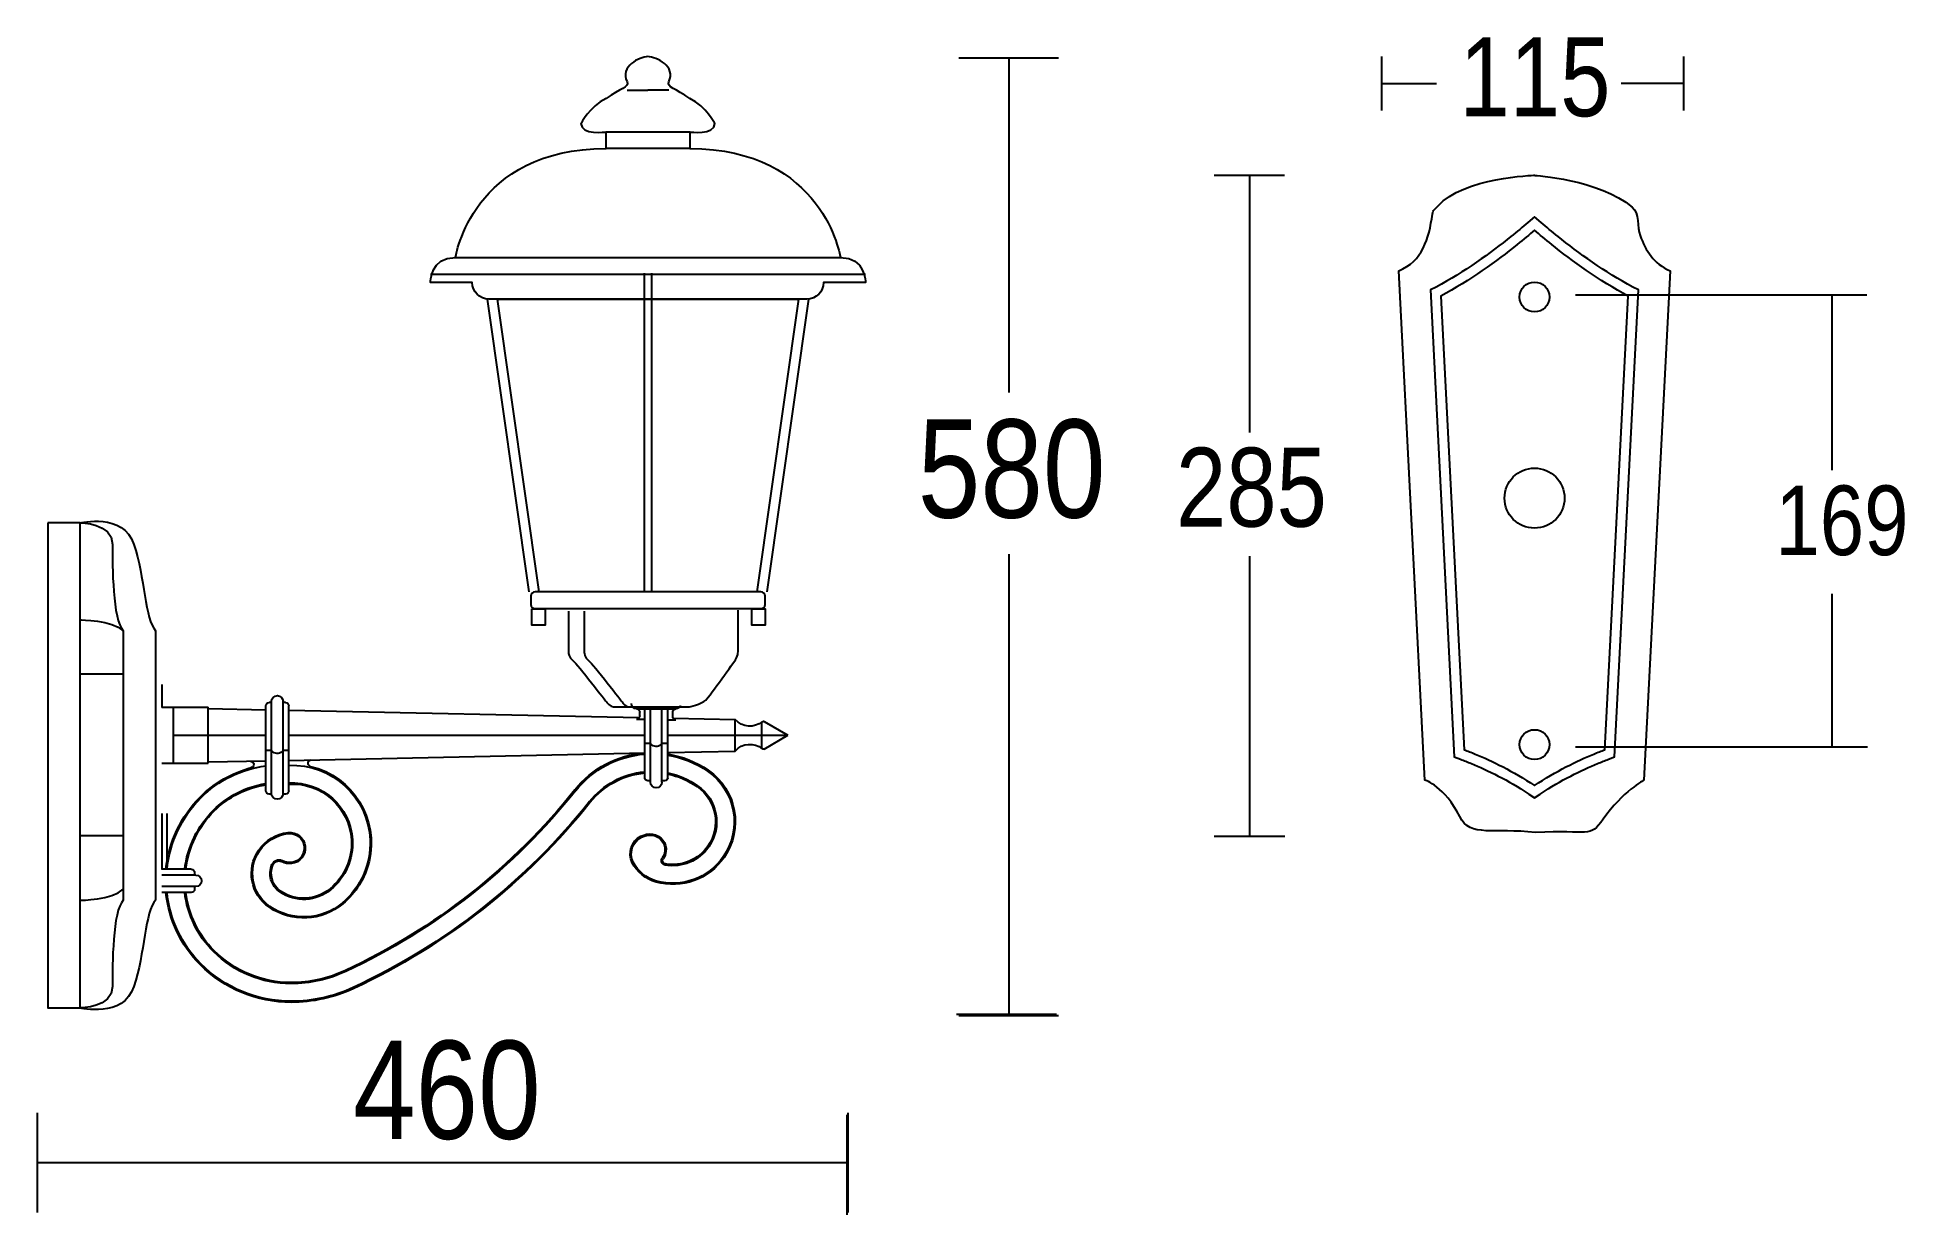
# Model space of a CAD drawing. Extents: x 0 to 170, y 0 to 107.
import ezdxf

# ---------------------------------------------------------------- set-up
doc = ezdxf.new("R2010")
doc.units = 0
doc.layers.add('LIVELLO_1', color=160, linetype='Continuous')
doc.styles.add('STD', font='txt')

# ---------------------------------------------------------------- blocks, each defined once
blk = doc.blocks.new('AI9-BLK1')
at = {"layer": 'LIVELLO_1', "color": 7}
for p, q in [((-0.93, 51.16), (8.15, 51.16)), ((3.61, 51.16), (3.61, 20.71)), ((37.55, 46.38), (37.55, 51.28)), ((65.02, 51.28), (65.02, 46.38)), ((-31.13, 48.24), (-29.23, 48.24)), ((-27.32, 48.24), (-29.23, 48.24)), ((37.55, 48.83), (42.53, 48.83)), ((65.02, 48.83), (59.34, 48.83)), ((22.31, 40.48), (28.69, 40.48)), ((25.53, 40.48), (25.53, 17.07)), ((-46.74, 33.01), (-11.71, 33.01)), ((-49.02, 31.49), (-9.43, 31.49)), ((-29.56, 31.58), (-29.56, 2.55)), ((-28.89, 31.58), (-28.89, 2.55)), ((-40.04, 2.55), (-43.84, 29.2)), ((-14.61, 29.2), (-18.42, 2.55)), ((55.18, 29.6), (81.7, 29.6)), ((78.53, 29.6), (78.53, 13.65)), ((3.61, 5.99), (3.61, -36.02)), ((25.53, 5.8), (25.53, -19.69)), ((78.53, 2.38), (78.53, -11.54)), ((-80.9, -4.9), (-76.97, -4.9)), ((-73.45, -5.87), (-73.45, -7.97)), ((-73.45, -7.94), (-69.25, -7.94)), ((-72.4, -13.04), (-72.4, -7.94)), ((-69.25, -13.04), (-69.25, -7.94)), ((-69.25, -8.06), (-64, -8.17)), ((-64, -15.55), (-64, -7.82)), ((-63.48, -7.52), (-63.7, -7.52)), ((-63.48, -15.8), (-63.48, -7.41)), ((-62.43, -15.8), (-62.43, -7.41)), ((-62.2, -7.52), (-62.43, -7.52)), ((-61.9, -15.55), (-61.9, -7.82)), ((-61.9, -8.21), (-30.01, -8.88)), ((-30.25, -8.09), (-26.65, -8.09)), ((-29.97, -8.72), (-29.97, -8.4)), ((-29.52, -14.36), (-29.52, -8.09)), ((-28.99, -14.76), (-28.99, -8.09)), ((-27.95, -14.76), (-27.95, -8.09)), ((-27.42, -14.36), (-27.42, -8.09)), ((-26.97, -8.8), (-26.97, -8.4)), ((-30.28, -9.02), (-29.52, -9.04)), ((-27.42, -9.08), (-26.68, -9.1)), ((-26.93, -8.94), (-21.28, -9.06)), ((-21.28, -11.93), (-21.28, -9.06)), ((-18.87, -11.62), (-18.87, -9.37)), ((-18.65, -9.24), (-16.48, -10.49)), ((-72.4, -10.49), (-64, -10.49)), ((-63.48, -11.89), (-64, -11.89)), ((-61.9, -11.89), (-62.43, -11.89)), ((-61.9, -10.49), (-29.52, -10.49)), ((-28.99, -11.25), (-29.52, -11.25)), ((-27.42, -11.25), (-27.95, -11.25)), ((-27.42, -10.49), (-16.48, -10.49)), ((-18.65, -11.75), (-16.48, -10.49)), ((55.18, -11.54), (81.75, -11.54)), ((-73.45, -13.04), (-69.25, -13.04)), ((-69.25, -12.93), (-64, -12.82)), ((-61.9, -12.78), (-29.52, -12.1)), ((-27.42, -12.06), (-21.28, -11.93)), ((-28.99, -14.65), (-29.22, -14.65)), ((-27.72, -14.65), (-27.95, -14.65)), ((-63.48, -15.86), (-63.7, -15.86)), ((-62.2, -15.86), (-62.43, -15.86)), ((-73.45, -17.63), (-73.45, -22.73)), ((-73, -17.63), (-73, -22.73)), ((-80.9, -19.62), (-76.97, -19.62)), ((22.31, -19.69), (28.75, -19.69)), ((-70.78, -22.7), (-73.45, -22.7)), ((-70.37, -23.23), (-73.45, -23.23)), ((-70.48, -23), (-70.48, -23.23)), ((-70.37, -24.27), (-73.45, -24.27)), ((-70.78, -24.8), (-73.45, -24.8)), ((-70.48, -24.27), (-70.48, -24.5)), ((-1.13, -35.9), (7.95, -35.9)), ((-0.93, -36), (8.15, -36)), ((-84.79, -53.94), (-84.79, -44.86)), ((-11.1, -54.14), (-11.1, -45.06)), ((-11, -53.94), (-11, -44.86)), ((-84.79, -49.4), (-57.69, -49.4)), ((-68.02, -49.4), (-10.98, -49.4))]:
    blk.add_line(p, q, dxfattribs=at)
for points in [[(-33.03, 44.43), (-25.42, 44.43), (-25.42, 42.91), (-33.03, 42.91)], [(-83.84, 8.84), (-83.84, -35.32), (-80.9, -35.32), (-80.9, 8.84)], [(-39.79, 1), (-38.58, 1), (-38.58, -0.47), (-39.79, -0.47)], [(-19.78, 1), (-18.57, 1), (-18.57, -0.47), (-19.78, -0.47)]]:
    blk.add_lwpolyline(points, close=True, dxfattribs=at)
blk.add_lwpolyline([(-39.12, 2.55), (-42.93, 29.2), (-15.52, 29.2), (-19.33, 2.55)], dxfattribs=at)
for centre, radius in [((51.46, 29.4), 1.36), ((51.46, 11.09), 2.73), ((51.46, -11.35), 1.36)]:
    blk.add_circle(centre, radius, dxfattribs=at)
for points, knots in [([(-29.23, 51.28), (-29.99, 51.28), (-31.81, 50.36), (-31.13, 49), (-30.88, 48.5), (-31.77, 48.38), (-33.03, 47.48), (-34.56, 46.71), (-35.32, 45.19), (-35.32, 45.19), (-35.32, 44.11), (-33.03, 44.43), (-33.03, 44.43)], [0, 0, 0, 0, 1, 1, 1, 2, 2, 2, 3, 3, 3, 4, 4, 4, 4]), ([(-25.42, 44.43), (-25.42, 44.43), (-23.14, 44.11), (-23.14, 45.19), (-23.14, 45.19), (-23.9, 46.71), (-25.42, 47.48), (-26.68, 48.38), (-27.57, 48.5), (-27.32, 49), (-26.64, 50.36), (-28.46, 51.28), (-29.23, 51.28)], [0, 0, 0, 0, 1, 1, 1, 2, 2, 2, 3, 3, 3, 4, 4, 4, 4]), ([(-25.42, 42.91), (-13.24, 42.91), (-11.71, 33.01), (-11.71, 33.01), (-9.43, 33.01), (-9.43, 30.73), (-9.43, 30.73), (-9.43, 30.73), (-13.24, 30.73), (-13.24, 30.73), (-13.24, 29.89), (-13.92, 29.2), (-14.76, 29.2), (-14.76, 29.2), (-43.69, 29.2), (-43.69, 29.2), (-44.53, 29.2), (-45.21, 29.89), (-45.21, 30.73), (-45.21, 30.73), (-49.02, 30.73), (-49.02, 30.73), (-49.02, 30.73), (-49.02, 33.01), (-46.74, 33.01), (-46.74, 33.01), (-45.21, 42.91), (-33.03, 42.91)], [0, 0, 0, 0, 1, 1, 1, 2, 2, 2, 3, 3, 3, 4, 4, 4, 5, 5, 5, 6, 6, 6, 7, 7, 7, 8, 8, 8, 9, 9, 9, 9]), ([(51.54, -19.35), (56.47, -19.08), (56.47, -19.91), (57.71, -18.14), (59.48, -15.61), (61.42, -14.58), (61.42, -14.58), (61.42, -14.58), (63.81, 31.78), (63.81, 31.78), (62.27, 32.41), (61.6, 33.62), (61.07, 34.99), (60.77, 35.78), (61.03, 37.01), (60.35, 37.59), (57.35, 40.12), (51.45, 40.48), (51.45, 40.48), (51.45, 40.48), (44.99, 40.31), (42.67, 37.68), (42.31, 37.28), (42.25, 37.44), (42.17, 36.93), (41.85, 34.71), (41.26, 32.66), (39.1, 31.78), (39.1, 31.78), (41.49, -14.58), (41.49, -14.58), (41.49, -14.58), (43.31, -15.18), (44.65, -17.9), (45.59, -19.84), (47.78, -18.9), (51.54, -19.35)], [0, 0, 0, 0, 1, 1, 1, 2, 2, 2, 3, 3, 3, 4, 4, 4, 5, 5, 5, 6, 6, 6, 7, 7, 7, 8, 8, 8, 9, 9, 9, 10, 10, 10, 11, 11, 11, 12, 12, 12, 12]), ([(44.73, -12.68), (44.73, -12.68), (44.16, -12.47), (44.16, -12.47), (44.16, -12.47), (41.98, 30.04), (41.98, 30.04), (41.98, 30.04), (42.5, 30.31), (42.5, 30.31), (45.07, 31.68), (47.47, 33.43), (49.31, 34.9), (49.87, 35.35), (50.38, 35.78), (50.85, 36.18), (50.85, 36.18), (51.45, 36.7), (51.45, 36.7), (51.45, 36.7), (52.06, 36.18), (52.06, 36.18), (52.53, 35.78), (53.04, 35.35), (53.6, 34.9), (55.44, 33.43), (57.84, 31.68), (60.41, 30.31), (60.41, 30.31), (60.93, 30.04), (60.93, 30.04), (60.93, 30.04), (58.75, -12.47), (58.75, -12.47), (58.75, -12.47), (58.18, -12.68), (58.18, -12.68), (57.87, -12.8), (57.55, -12.92), (57.2, -13.07), (55.72, -13.68), (53.89, -14.57), (51.97, -15.85), (51.97, -15.85), (51.46, -16.2), (51.46, -16.2), (51.46, -16.2), (50.94, -15.85), (50.94, -15.85), (49.03, -14.57), (47.19, -13.68), (45.71, -13.07), (45.37, -12.92), (45.04, -12.8), (44.73, -12.68)], [0, 0, 0, 0, 1, 1, 1, 2, 2, 2, 3, 3, 3, 4, 4, 4, 5, 5, 5, 6, 6, 6, 7, 7, 7, 8, 8, 8, 9, 9, 9, 10, 10, 10, 11, 11, 11, 12, 12, 12, 13, 13, 13, 14, 14, 14, 15, 15, 15, 16, 16, 16, 17, 17, 17, 18, 18, 18, 18]), ([(46.06, -12.21), (45.71, -12.06), (45.37, -11.93), (45.06, -11.81), (45.06, -11.81), (42.93, 29.49), (42.93, 29.49), (45.58, 30.9), (48.03, 32.68), (49.89, 34.18), (50.46, 34.63), (50.98, 35.07), (51.45, 35.48), (51.93, 35.07), (52.46, 34.63), (53.02, 34.18), (54.88, 32.68), (57.33, 30.9), (59.98, 29.49), (59.98, 29.49), (57.85, -11.81), (57.85, -11.81), (57.54, -11.93), (57.2, -12.06), (56.85, -12.21), (55.32, -12.84), (53.43, -13.76), (51.46, -15.08), (49.48, -13.76), (47.59, -12.84), (46.06, -12.21)], [0, 0, 0, 0, 1, 1, 1, 2, 2, 2, 3, 3, 3, 4, 4, 4, 5, 5, 5, 6, 6, 6, 7, 7, 7, 8, 8, 8, 9, 9, 9, 10, 10, 10, 10]), ([(-80.9, 8.84), (-80.9, 8.84), (-76.97, 9.82), (-76, 6.88), (-75.01, 3.93), (-75.01, 0.01), (-74.03, -0.98), (-74.03, -0.98), (-74.03, -14.71), (-74.03, -14.71), (-74.03, -14.71), (-74.03, -25.51), (-74.03, -25.51), (-75.01, -26.49), (-75.01, -30.41), (-76, -33.36), (-76.97, -36.3), (-80.9, -35.32), (-80.9, -35.32)], [0, 0, 0, 0, 1, 1, 1, 2, 2, 2, 3, 3, 3, 4, 4, 4, 5, 5, 5, 6, 6, 6, 6]), ([(-80.9, 8.84), (-80.9, 8.84), (-77.96, 8.84), (-77.96, 6.88), (-77.96, 4.91), (-77.96, 0.01), (-76.97, -0.98), (-76.97, -0.98), (-76.97, -11.77), (-76.97, -11.77), (-76.97, -11.77), (-76.97, -25.51), (-76.97, -25.51), (-77.96, -26.49), (-77.96, -31.39), (-77.96, -33.36), (-77.96, -35.32), (-80.9, -35.32), (-80.9, -35.32)], [0, 0, 0, 0, 1, 1, 1, 2, 2, 2, 3, 3, 3, 4, 4, 4, 5, 5, 5, 6, 6, 6, 6]), ([(-39.5, 2.55), (-39.5, 2.55), (-18.95, 2.55), (-18.95, 2.55), (-18.74, 2.55), (-18.57, 2.38), (-18.57, 2.17), (-18.57, 2.17), (-18.57, 1.41), (-18.57, 1.41), (-18.57, 1.2), (-18.74, 1.03), (-18.95, 1.03), (-18.95, 1.03), (-39.5, 1.03), (-39.5, 1.03), (-39.72, 1.03), (-39.88, 1.2), (-39.88, 1.41), (-39.88, 1.41), (-39.88, 2.17), (-39.88, 2.17), (-39.88, 2.38), (-39.72, 2.55), (-39.5, 2.55)], [0, 0, 0, 0, 1, 1, 1, 2, 2, 2, 3, 3, 3, 4, 4, 4, 5, 5, 5, 6, 6, 6, 7, 7, 7, 8, 8, 8, 8]), ([(-36.45, 0.79), (-36.45, 0.79), (-36.45, -3), (-36.45, -3), (-36.45, -3), (-36.45, -3.41), (-36.04, -3.71), (-35.63, -4.02), (-32.97, -7.5), (-32.97, -7.5), (-32.97, -7.5), (-32.67, -7.91), (-32.36, -7.91), (-32.36, -7.91), (-25.5, -7.91), (-25.5, -7.91), (-25.5, -7.91), (-24.38, -7.7), (-23.97, -7.29), (-23.56, -6.88), (-21.31, -3.71), (-21.31, -3.71), (-21.31, -3.71), (-21, -3.3), (-21, -2.79), (-21, -2.79), (-21, 0.89), (-21, 0.89)], [0, 0, 0, 0, 1, 1, 1, 2, 2, 2, 3, 3, 3, 4, 4, 4, 5, 5, 5, 6, 6, 6, 7, 7, 7, 8, 8, 8, 9, 9, 9, 9]), ([(-35.02, 0.79), (-35.02, 0.79), (-35.02, -3), (-35.02, -3), (-35.02, -3), (-35.02, -3.41), (-34.61, -3.71), (-34.2, -4.02), (-31.54, -7.5), (-31.54, -7.5), (-31.54, -7.5), (-31.34, -7.91), (-30.93, -7.91), (-30.93, -7.91), (-25.5, -7.91), (-25.5, -7.91), (-25.5, -7.91), (-24.38, -7.7), (-23.97, -7.29), (-23.56, -6.88), (-21.31, -3.71), (-21.31, -3.71), (-21.31, -3.71), (-21, -3.3), (-21, -2.79), (-21, -2.79), (-21, 0.89), (-21, 0.89)], [0, 0, 0, 0, 1, 1, 1, 2, 2, 2, 3, 3, 3, 4, 4, 4, 5, 5, 5, 6, 6, 6, 7, 7, 7, 8, 8, 8, 9, 9, 9, 9]), ([(-63.48, -7.41), (-63.48, -7.13), (-63.24, -6.89), (-62.95, -6.89), (-62.66, -6.89), (-62.43, -7.13), (-62.43, -7.41)], [0, 0, 0, 0, 1, 1, 1, 2, 2, 2, 2]), ([(-29.97, -8.72), (-29.97, -8.89), (-30.1, -9.02), (-30.27, -9.02), (-30.27, -9.02), (-30.28, -9.02), (-30.28, -9.02)], [0, 0, 0, 0, 1, 1, 1, 2, 2, 2, 2]), ([(-18.87, -9.37), (-18.87, -9.29), (-18.81, -9.22), (-18.72, -9.22), (-18.7, -9.22), (-18.67, -9.22), (-18.65, -9.24)], [0, 0, 0, 0, 1, 1, 1, 2, 2, 2, 2]), ([(-62.43, -11.89), (-62.65, -12.18), (-63.06, -12.23), (-63.35, -12.02), (-63.4, -11.98), (-63.44, -11.94), (-63.48, -11.89)], [0, 0, 0, 0, 1, 1, 1, 2, 2, 2, 2]), ([(-27.95, -11.25), (-28.17, -11.54), (-28.58, -11.6), (-28.87, -11.38), (-28.92, -11.35), (-28.96, -11.3), (-28.99, -11.25)], [0, 0, 0, 0, 1, 1, 1, 2, 2, 2, 2]), ([(-18.65, -11.75), (-18.72, -11.79), (-18.81, -11.77), (-18.85, -11.69), (-18.87, -11.67), (-18.87, -11.64), (-18.87, -11.62)], [0, 0, 0, 0, 1, 1, 1, 2, 2, 2, 2]), ([(-65.41, -12.85), (-65.24, -12.85), (-65.1, -12.98), (-65.1, -13.14), (-65.1, -13.28), (-65.19, -13.4), (-65.32, -13.44)], [0, 0, 0, 0, 1, 1, 1, 2, 2, 2, 2]), ([(-61.9, -13.23), (-57.99, -13.07), (-54.68, -16.11), (-54.51, -20.03), (-54.42, -22.23), (-55.36, -24.35), (-57.05, -25.77)], [0, 0, 0, 0, 1, 1, 1, 2, 2, 2, 2]), ([(-59.93, -13.33), (-60.09, -13.29), (-60.18, -13.13), (-60.15, -12.97), (-60.11, -12.83), (-60, -12.74), (-59.86, -12.73)], [0, 0, 0, 0, 1, 1, 1, 2, 2, 2, 2]), ([(-59.93, -13.33), (-56.06, -14.25), (-53.68, -18.14), (-54.61, -22), (-54.97, -23.51), (-55.8, -24.85), (-56.99, -25.84)], [0, 0, 0, 0, 1, 1, 1, 2, 2, 2, 2]), ([(-61.91, -14.84), (-58.88, -14.67), (-56.28, -16.99), (-56.11, -20.02), (-56.02, -21.75), (-56.75, -23.43), (-58.08, -24.54), (-59.4, -25.65), (-61.3, -25.74), (-62.72, -24.76), (-63.53, -24.21), (-63.83, -23.16), (-63.44, -22.26), (-63.29, -21.91), (-62.88, -21.74), (-62.53, -21.89), (-62.5, -21.91), (-62.48, -21.91), (-62.47, -21.92)], [0, 0, 0, 0, 1, 1, 1, 2, 2, 2, 3, 3, 3, 4, 4, 4, 5, 5, 5, 6, 6, 6, 6]), ([(-61.9, -14.94), (-58.93, -14.77), (-56.38, -17.05), (-56.21, -20.03), (-56.12, -21.73), (-56.83, -23.37), (-58.14, -24.47)], [0, 0, 0, 0, 1, 1, 1, 2, 2, 2, 2]), ([(-27.95, -14.76), (-27.95, -15.06), (-28.18, -15.29), (-28.47, -15.29), (-28.76, -15.29), (-28.99, -15.06), (-28.99, -14.76)], [0, 0, 0, 0, 1, 1, 1, 2, 2, 2, 2]), ([(-23.73, -13.68), (-21.14, -15.48), (-20.5, -19.02), (-22.29, -21.61), (-23.66, -23.61), (-26.16, -24.51), (-28.49, -23.86)], [0, 0, 0, 0, 1, 1, 1, 2, 2, 2, 2]), ([(-23.79, -13.77), (-21.24, -15.53), (-20.61, -19.01), (-22.37, -21.56), (-23.72, -23.51), (-26.17, -24.4), (-28.46, -23.77)], [0, 0, 0, 0, 1, 1, 1, 2, 2, 2, 2]), ([(-24.7, -15.09), (-22.88, -16.34), (-22.43, -18.83), (-23.68, -20.65), (-24.57, -21.93), (-26.12, -22.58), (-27.66, -22.31), (-27.88, -22.27), (-28.02, -22.06), (-27.99, -21.85), (-27.97, -21.79), (-27.95, -21.73), (-27.92, -21.68)], [0, 0, 0, 0, 1, 1, 1, 2, 2, 2, 3, 3, 3, 4, 4, 4, 4]), ([(-24.75, -15.17), (-22.98, -16.39), (-22.54, -18.82), (-23.77, -20.59), (-24.63, -21.84), (-26.14, -22.47), (-27.64, -22.21)], [0, 0, 0, 0, 1, 1, 1, 2, 2, 2, 2]), ([(-35.8, -15.54), (-41.41, -22.57), (-48.57, -28.2), (-56.72, -32), (-58.28, -32.73), (-59.98, -33.11), (-61.7, -33.11), (-64.36, -33.11), (-66.9, -32.06), (-68.77, -30.18)], [0, 0, 0, 0, 1, 1, 1, 2, 2, 2, 3, 3, 3, 3]), ([(-62.43, -15.8), (-62.43, -16.09), (-62.66, -16.32), (-62.95, -16.32), (-63.24, -16.32), (-63.48, -16.09), (-63.48, -15.8)], [0, 0, 0, 0, 1, 1, 1, 2, 2, 2, 2]), ([(-63.68, -26.16), (-65.39, -24.99), (-65.82, -22.66), (-64.65, -20.95), (-64.04, -20.05), (-63.07, -19.47), (-61.99, -19.35)], [0, 0, 0, 0, 1, 1, 1, 2, 2, 2, 2]), ([(-63.63, -26.08), (-65.29, -24.94), (-65.71, -22.67), (-64.57, -21.01), (-63.97, -20.13), (-63.03, -19.57), (-61.98, -19.45)], [0, 0, 0, 0, 1, 1, 1, 2, 2, 2, 2]), ([(-61.99, -19.35), (-61.21, -19.26), (-60.5, -19.82), (-60.41, -20.6), (-60.32, -21.38), (-60.89, -22.09), (-61.67, -22.18), (-61.96, -22.21), (-62.26, -22.15), (-62.52, -22.01)], [0, 0, 0, 0, 1, 1, 1, 2, 2, 2, 3, 3, 3, 3]), ([(-61.98, -19.45), (-61.25, -19.36), (-60.59, -19.89), (-60.51, -20.61), (-60.43, -21.34), (-60.95, -22), (-61.68, -22.08), (-61.95, -22.11), (-62.22, -22.06), (-62.47, -21.92)], [0, 0, 0, 0, 1, 1, 1, 2, 2, 2, 3, 3, 3, 3]), ([(-28.49, -23.86), (-29.42, -23.6), (-30.21, -22.96), (-30.65, -22.1), (-31.09, -21.21), (-30.74, -20.13), (-29.86, -19.68), (-29.54, -19.52), (-29.18, -19.45), (-28.82, -19.5)], [0, 0, 0, 0, 1, 1, 1, 2, 2, 2, 3, 3, 3, 3]), ([(-30.56, -22.06), (-30.98, -21.22), (-30.65, -20.19), (-29.81, -19.77), (-29.51, -19.62), (-29.17, -19.55), (-28.83, -19.6)], [0, 0, 0, 0, 1, 1, 1, 2, 2, 2, 2]), ([(-28.83, -19.6), (-28.11, -19.69), (-27.59, -20.35), (-27.68, -21.08), (-27.71, -21.29), (-27.79, -21.5), (-27.92, -21.68)], [0, 0, 0, 0, 1, 1, 1, 2, 2, 2, 2]), ([(-28.82, -19.5), (-28.04, -19.6), (-27.48, -20.31), (-27.59, -21.09), (-27.61, -21.33), (-27.7, -21.55), (-27.84, -21.74)], [0, 0, 0, 0, 1, 1, 1, 2, 2, 2, 2]), ([(-63.35, -22.3), (-63.22, -22), (-62.87, -21.86), (-62.57, -21.99), (-62.55, -22), (-62.53, -22), (-62.52, -22.01)], [0, 0, 0, 0, 1, 1, 1, 2, 2, 2, 2]), ([(-27.64, -22.21), (-27.81, -22.18), (-27.92, -22.03), (-27.89, -21.86), (-27.88, -21.82), (-27.86, -21.78), (-27.84, -21.74)], [0, 0, 0, 0, 1, 1, 1, 2, 2, 2, 2]), ([(-70.37, -23.23), (-70.08, -23.23), (-69.85, -23.46), (-69.85, -23.75), (-69.85, -24.04), (-70.08, -24.27), (-70.37, -24.27)], [0, 0, 0, 0, 1, 1, 1, 2, 2, 2, 2])]:
    blk.add_open_spline(points, degree=3, knots=knots, dxfattribs=at)
for points in [[(-80.9, 0.01), (-80.9, 0.01), (-77.96, 0.01), (-76.97, -0.98)], [(-64, -7.82), (-64, -7.66), (-63.87, -7.52), (-63.7, -7.52)], [(-62.2, -7.52), (-62.04, -7.52), (-61.9, -7.66), (-61.9, -7.82)], [(-30.26, -8.09), (-30.52, -8.09), (-30.72, -7.88), (-30.72, -7.62)], [(-30.26, -8.09), (-30.1, -8.1), (-29.97, -8.23), (-29.97, -8.4)], [(-26.97, -8.4), (-26.97, -8.23), (-26.84, -8.1), (-26.68, -8.09)], [(-26.25, -7.8), (-26.32, -7.97), (-26.49, -8.09), (-26.68, -8.09)], [(-26.68, -9.1), (-26.84, -9.09), (-26.97, -8.96), (-26.97, -8.8)], [(-18.82, -9.26), (-19.55, -9.87), (-20.65, -9.79), (-21.28, -9.06)], [(-21.28, -11.93), (-20.65, -11.2), (-19.55, -11.11), (-18.82, -11.73)], [(-69.97, -16.12), (-68.69, -14.83), (-67.08, -13.91), (-65.32, -13.44)], [(-69.9, -16.19), (-68.32, -14.6), (-66.24, -13.57), (-64, -13.28)], [(-35.88, -15.47), (-34.32, -13.51), (-32.02, -12.3), (-29.52, -12.11)], [(-35.8, -15.54), (-34.26, -13.6), (-31.98, -12.4), (-29.52, -12.21)], [(-27.42, -12.2), (-26.09, -12.42), (-24.84, -12.92), (-23.73, -13.68)], [(-27.42, -12.3), (-26.12, -12.52), (-24.87, -13.01), (-23.79, -13.77)], [(-68.77, -17.32), (-67.48, -16.03), (-65.82, -15.18), (-64.02, -14.9)], [(-68.7, -17.39), (-67.43, -16.12), (-65.78, -15.28), (-64, -15)], [(-34.55, -16.54), (-33.31, -14.98), (-31.5, -14), (-29.52, -13.82)], [(-34.48, -16.6), (-33.25, -15.07), (-31.47, -14.1), (-29.52, -13.92)], [(-29.22, -14.65), (-29.39, -14.65), (-29.52, -14.52), (-29.52, -14.36)], [(-27.42, -14.36), (-27.42, -14.52), (-27.56, -14.65), (-27.72, -14.65)], [(-27.42, -13.93), (-26.44, -14.12), (-25.52, -14.52), (-24.7, -15.09)], [(-27.42, -14.03), (-26.46, -14.22), (-25.56, -14.61), (-24.75, -15.17)], [(-73.09, -22.7), (-72.84, -20.21), (-71.74, -17.89), (-69.97, -16.12)], [(-72.99, -22.7), (-72.74, -20.24), (-71.66, -17.94), (-69.9, -16.19)], [(-63.7, -15.86), (-63.87, -15.86), (-64, -15.72), (-64, -15.55)], [(-61.9, -15.55), (-61.9, -15.72), (-62.04, -15.86), (-62.2, -15.86)], [(-35.88, -15.47), (-41.48, -22.49), (-48.63, -28.12), (-56.76, -31.91)], [(-34.55, -16.54), (-40.31, -23.76), (-47.67, -29.55), (-56.05, -33.46)], [(-34.48, -16.6), (-40.25, -23.83), (-47.61, -29.63), (-56, -33.55)], [(-71.38, -22.7), (-71.14, -20.67), (-70.22, -18.77), (-68.77, -17.32)], [(-71.28, -22.7), (-71.04, -20.69), (-70.13, -18.82), (-68.7, -17.39)], [(-28.46, -23.77), (-29.37, -23.52), (-30.13, -22.89), (-30.56, -22.06)], [(-70.78, -22.7), (-70.62, -22.7), (-70.48, -22.84), (-70.48, -23)], [(-62.67, -24.68), (-63.43, -24.15), (-63.72, -23.15), (-63.35, -22.3)], [(-80.9, -25.51), (-80.9, -25.51), (-77.96, -25.51), (-76.97, -24.52)], [(-69.97, -31.38), (-71.74, -29.62), (-72.84, -27.29), (-73.09, -24.8)], [(-69.9, -31.31), (-71.66, -29.56), (-72.74, -27.26), (-72.99, -24.8)], [(-68.77, -30.18), (-70.22, -28.73), (-71.14, -26.84), (-71.38, -24.8)], [(-68.7, -30.11), (-70.13, -28.68), (-71.04, -26.81), (-71.28, -24.8)], [(-70.48, -24.5), (-70.48, -24.67), (-70.62, -24.8), (-70.78, -24.8)], [(-58.14, -24.47), (-59.43, -25.54), (-61.28, -25.63), (-62.67, -24.68)], [(-56.99, -25.84), (-58.89, -27.44), (-61.64, -27.57), (-63.68, -26.16)], [(-57.05, -25.77), (-58.92, -27.34), (-61.61, -27.46), (-63.63, -26.08)], [(-61.7, -33.01), (-64.33, -33.01), (-66.85, -31.97), (-68.7, -30.11)], [(-61.7, -34.81), (-64.81, -34.81), (-67.78, -33.58), (-69.97, -31.38)], [(-61.7, -34.71), (-64.78, -34.71), (-67.73, -33.49), (-69.9, -31.31)], [(-56.76, -31.91), (-58.31, -32.63), (-60, -33.01), (-61.7, -33.01)], [(-56.05, -33.46), (-57.82, -34.28), (-59.75, -34.71), (-61.7, -34.71)], [(-56, -33.55), (-57.79, -34.38), (-59.74, -34.81), (-61.7, -34.81)]]:
    blk.add_open_spline(points, degree=3, dxfattribs=at)
at = {"layer": 'LIVELLO_1', "color": 7, "attachment_point": 1, "style": 'STD'}
for s, insert, char_height in [('\\fArial Narrow|b0|i0;\\H7.1862;\\C7;115', (44.64, 53.04), 7.1862), ('\\fArial Narrow|b0|i0;\\H8.9399;\\C7;580', (-4.67, 18.25), 8.9399), ('\\fArial Narrow|b0|i0;\\H7.1862;\\C7;285', (18.83, 15.68), 7.1862), ('\\fArial Narrow|b0|i0;\\H6.3381;\\C7;169', (73.38, 12.24), 6.3381), ('\\fArial Narrow|b0|i0;\\H8.9399;\\C7;460', (-56.07, -38.3), 8.9399)]:
    blk.add_mtext(s, dxfattribs=dict(at, insert=insert, char_height=char_height))

msp = doc.modelspace()

# ---------------------------------------------------------------- block references
at = {"layer": 'LIVELLO_1', "color": 7}
msp.add_blockref('AI9-BLK1', (85.029952, 54.139676), dxfattribs=at)

doc.saveas('drawing.dxf')
